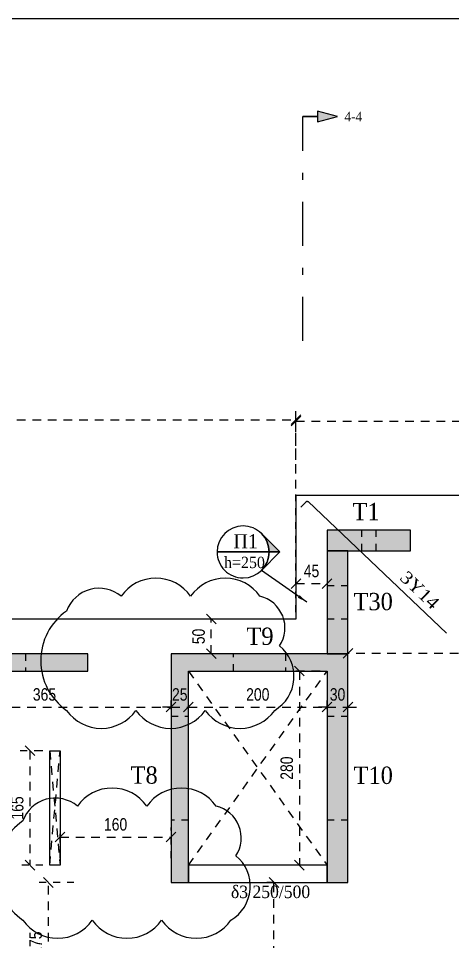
# Model space of a CAD drawing. Header units: millimetres. Extents: x -2171 to 1563, y -1758 to -1505.
# Drawn here: x -207.28 to -201.02, y -1603.57 to -1590.25 of the extents above; entities that cross this region are included whole.
import ezdxf
from ezdxf.enums import TextEntityAlignment as Align

# ---------------------------------------------------------------- set-up
doc = ezdxf.new("R2010")
doc.units = ezdxf.units.MM
doc.header["$PDMODE"] = 32
for name, pattern in [('DASHDOT', [25.399999999999995, 12.7, -6.349999999999999, 0, -6.349999999999999]), ('DASHED2', [0.375, 0.25, -0.125]), ('DOT', [0.025, 0, -0.025]), ('HIDDEN', [0.375, 0.25, -0.125]), ('HIDDEN2', [0.1875, 0.125, -0.0625])]:
    doc.linetypes.add(name, pattern=pattern)
doc.layers.get('Defpoints').update_dxf_attribs({"color": 6})
for name, color, linetype in [('-S_TEXT', 3, 'Continuous'), ('athinas comments', 10, 'Continuous'), ('DIASTASEIS', 7, 'Continuous'), ('Fill_Col', 7, 'Continuous'), ('Geo_Beam', 7, 'Continuous'), ('Geo_Col', 7, 'Continuous'), ('Geo_Lines', 7, 'Continuous'), ('Rods_Slab_0', 7, 'Continuous'), ('Sect_Line_Symbol', 7, 'Continuous'), ('Text_Beam', 7, 'Continuous'), ('Text_Col_-1', 7, 'Continuous'), ('Text_Reinf_Slab_0', 7, 'Continuous'), ('Text_Slab', 7, 'Continuous')]:
    doc.layers.add(name, color=color, linetype=linetype)
doc.layers.add('A-ANNO-DIMS', color=1, linetype='Continuous', lineweight=9)
doc.styles.add('1-100', font='arial.ttf', dxfattribs={"width": 0.8})
doc.styles.add('S1TmsNwRmn1088_b_934_161', font='times.ttf', dxfattribs={"width": 0.93362935265248, "height": 0.10875})
doc.styles.add('S1TmsNwRmn11_b_1089_161', font='times.ttf', dxfattribs={"width": 1.089234207662129, "height": 0.0010875})
doc.styles.add('S1TmsNwRmn11_b_934_161', font='times.ttf', dxfattribs={"width": 0.93362935265248, "height": 0.0010875})
doc.styles.add('S1TmsNwRmn1359_b_934_161', font='times.ttf', dxfattribs={"width": 0.93362935265248, "height": 0.1359375})
doc.dimstyles.new('Copy of 1-100', dxfattribs={"dimtxt": 0.18, "dimasz": 0.14, "dimexe": 0.14, "dimexo": 0.1, "dimgap": 0.09, "dimtad": 1, "dimdec": 0, "dimlfac": 100, "dimrnd": 5, "dimzin": 5, "dimdsep": 46, "dimtxsty": '1-100', "dimblk": 'OBLIQUE', "dimcen": 0.09, "dimclrd": 1, "dimclre": 1, "dimclrt": 2, "dimadec": 0, "dimazin": 0, "dimtfac": 1, "dimtdec": 0, "dimtix": 1, "dimtmove": 2, "dimatfit": 3, "dimfxl": 5, "dimfxlon": 1, "dimtolj": 1, "dimtzin": 5, "dimarcsym": 0})

# ---------------------------------------------------------------- blocks, each defined once
blk = doc.blocks.new('Label_Όροφος 3-RC_XSN2633_2020')
at = {"layer": 'Text_Slab'}
blk.add_hatch(color=174, dxfattribs=at).paths.add_polyline_path([(0.1767766952966159, 0.1767766952966579, -0.198912367379658), (0.25, 2.98e-14), (0.3535533905932738, 4.21e-14)])
at = {"layer": 'Text_Slab', "color": 174}
for points in [[(-0.25, -2.98e-14, 0.4142135623730951), (2.98e-14, -0.25, 0.4142135623730951), (0.25, 2.98e-14, 0.4142135623730951), (-2.98e-14, 0.25, 0.4142135623730951)], [(0.1767766952966159, 0.1767766952966579, -0.198912367379658), (0.25, 2.98e-14), (0.3535533905932738, 4.21e-14)], [(0.25, 2.98e-14, -0.198912367379658), (0.176776695296658, -0.1767766952966159), (0.3535533905932738, 4.21e-14)]]:
    blk.add_lwpolyline(points, format="xyb", close=True, dxfattribs=at)
blk.add_lwpolyline([(0.25, 2.98e-14), (-0.25, -2.98e-14)], close=True, dxfattribs=at)
blk = doc.blocks.new('_Oblique')
at = {"color": 0, "linetype": 'ByBlock', "lineweight": -2}
blk.add_line((-0.5, -0.5), (0.5, 0.5), dxfattribs=at)
blk = doc.blocks.new('*D256')
at = {"layer": 'A-ANNO-DIMS', "color": 1, "linetype": 'HIDDEN', "lineweight": -2, "ltscale": 0.5, "transparency": 16777216}
blk.add_line((-202.9275057927725, -1599.665244683211), (-203.3669430856174, -1599.665244683211), dxfattribs=at)
at = {"layer": 'A-ANNO-DIMS', "color": 1, "linetype": 'DASHED2', "lineweight": -2, "ltscale": 0.5, "transparency": 16777216}
blk.add_line((-203.2269430856174, -1599.665244683211), (-203.2269430856174, -1602.465244683211), dxfattribs=at)
at = {"layer": 'A-ANNO-DIMS', "color": 1, "linetype": 'HIDDEN2', "lineweight": -2, "ltscale": 0.5, "transparency": 16777216}
blk.add_line((-202.927716852057, -1602.465244683211), (-203.3669430856174, -1602.465244683211), dxfattribs=at)
at = {"layer": 'Defpoints', "color": 0, "ltscale": 0.5, "transparency": 16777216}
for p in [(-202.8275057927725, -1599.665244683211), (-203.2269430856174, -1602.465244683211), (-202.827716852057, -1602.465244683211)]:
    blk.add_point(p, dxfattribs=at)
at = {"layer": 'A-ANNO-DIMS', "color": 1, "lineweight": -2, "ltscale": 0.5, "transparency": 16777216, "xscale": 0.14, "yscale": 0.14, "zscale": 0.14}
for p, rotation in [((-203.2269430856174, -1599.665244683211), 90), ((-203.2269430856174, -1602.465244683211), 270)]:
    blk.add_blockref('_Oblique', p, dxfattribs=dict(at, rotation=rotation))
at = {"layer": 'A-ANNO-DIMS', "color": 2, "ltscale": 0.5, "transparency": 16777216, "insert": (-203.4088462234077, -1601.06524468321), "char_height": 0.18, "attachment_point": 5, "rotation": 90, "style": '1-100'}
blk.add_mtext('\\A1;280', dxfattribs=at)
blk = doc.blocks.new('*D258')
at = {"layer": 'A-ANNO-DIMS', "color": 1, "linetype": 'HIDDEN2', "lineweight": -2, "ltscale": 0.5, "transparency": 16777216}
blk.add_line((-205.0775057871906, -1600.21524468321), (-205.0775057871906, -1600.045374785371), dxfattribs=at)
at = {"layer": 'A-ANNO-DIMS', "color": 1, "linetype": 'HIDDEN', "lineweight": -2, "ltscale": 0.5, "transparency": 16777216}
blk.add_line((-208.7274199932178, -1600.15574321515), (-208.7274199932178, -1600.325374785371), dxfattribs=at)
at = {"layer": 'A-ANNO-DIMS', "color": 1, "linetype": 'DASHED2', "lineweight": -2, "ltscale": 0.5, "transparency": 16777216}
blk.add_line((-208.7274199932178, -1600.185374785371), (-205.0775057871906, -1600.185374785371), dxfattribs=at)
at = {"layer": 'Defpoints', "color": 0, "ltscale": 0.5, "transparency": 16777216}
for p in [(-208.7274199932178, -1600.05574321515), (-205.0775057871906, -1600.185374785371), (-205.0775057871906, -1600.31524468321)]:
    blk.add_point(p, dxfattribs=at)
at = {"layer": 'A-ANNO-DIMS', "color": 1, "lineweight": -2, "ltscale": 0.5, "transparency": 16777216, "xscale": 0.14, "yscale": 0.14, "zscale": 0.14, "rotation": 180}
blk.add_blockref('_Oblique', (-208.7274199932178, -1600.185374785371), dxfattribs=at)
at = {"layer": 'A-ANNO-DIMS', "color": 1, "lineweight": -2, "ltscale": 0.5, "transparency": 16777216, "xscale": 0.14, "yscale": 0.14, "zscale": 0.14}
blk.add_blockref('_Oblique', (-205.0775057871906, -1600.185374785371), dxfattribs=at)
at = {"layer": 'A-ANNO-DIMS', "color": 2, "ltscale": 0.5, "transparency": 16777216, "insert": (-206.9024628902042, -1600.003410256039), "char_height": 0.18, "attachment_point": 5, "style": '1-100'}
blk.add_mtext('\\A1;365', dxfattribs=at)
blk = doc.blocks.new('*D259')
at = {"layer": 'A-ANNO-DIMS', "color": 1, "linetype": 'HIDDEN', "lineweight": -2, "ltscale": 0.5, "transparency": 16777216}
blk.add_line((-205.0775057871906, -1600.21524468321), (-205.0775057871906, -1600.045374785371), dxfattribs=at)
at = {"layer": 'A-ANNO-DIMS', "color": 1, "linetype": 'HIDDEN2', "lineweight": -2, "ltscale": 0.5, "transparency": 16777216}
blk.add_line((-204.8275057871904, -1600.215244683221), (-204.8275057871904, -1600.045374785371), dxfattribs=at)
at = {"layer": 'A-ANNO-DIMS', "color": 1, "linetype": 'DASHED2', "lineweight": -2, "ltscale": 0.5, "transparency": 16777216}
for p, q in [((-205.0775057871906, -1600.185374785371), (-205.2175057871906, -1600.185374785371)), ((-205.0775057871906, -1600.185374785371), (-204.8275057871904, -1600.185374785371)), ((-204.8275057871904, -1600.185374785371), (-204.6875057871904, -1600.185374785371))]:
    blk.add_line(p, q, dxfattribs=at)
at = {"layer": 'Defpoints', "color": 0, "ltscale": 0.5, "transparency": 16777216}
for p in [(-204.8275057871904, -1600.185374785371), (-205.0775057871906, -1600.31524468321), (-204.8275057871904, -1600.31524468322)]:
    blk.add_point(p, dxfattribs=at)
at = {"layer": 'A-ANNO-DIMS', "color": 1, "lineweight": -2, "ltscale": 0.5, "transparency": 16777216, "xscale": 0.14, "yscale": 0.14, "zscale": 0.14}
blk.add_blockref('_Oblique', (-205.0775057871906, -1600.185374785371), dxfattribs=at)
at = {"layer": 'A-ANNO-DIMS', "color": 1, "lineweight": -2, "ltscale": 0.5, "transparency": 16777216, "xscale": 0.14, "yscale": 0.14, "zscale": 0.14, "rotation": 180}
blk.add_blockref('_Oblique', (-204.8275057871904, -1600.185374785371), dxfattribs=at)
at = {"layer": 'A-ANNO-DIMS', "color": 2, "ltscale": 0.5, "transparency": 16777216, "insert": (-204.9525057871905, -1600.003471647581), "char_height": 0.18, "attachment_point": 5, "style": '1-100'}
blk.add_mtext('\\A1;25', dxfattribs=at)
blk = doc.blocks.new('*D260')
at = {"layer": 'A-ANNO-DIMS', "color": 1, "linetype": 'HIDDEN', "lineweight": -2, "ltscale": 0.5, "transparency": 16777216}
blk.add_line((-204.8275057871906, -1600.21524468321), (-204.8275057871906, -1600.04537478536), dxfattribs=at)
at = {"layer": 'A-ANNO-DIMS', "color": 1, "linetype": 'HIDDEN2', "lineweight": -2, "ltscale": 0.5, "transparency": 16777216}
blk.add_line((-202.8275057871908, -1600.215244683199), (-202.8275057871908, -1600.04537478536), dxfattribs=at)
at = {"layer": 'A-ANNO-DIMS', "color": 1, "linetype": 'DASHED2', "lineweight": -2, "ltscale": 0.5, "transparency": 16777216}
blk.add_line((-204.8275057871906, -1600.18537478536), (-202.8275057871908, -1600.18537478536), dxfattribs=at)
at = {"layer": 'Defpoints', "color": 0, "ltscale": 0.5, "transparency": 16777216}
for p in [(-202.8275057871908, -1600.18537478536), (-204.8275057871906, -1600.31524468321), (-202.8275057871908, -1600.315244683199)]:
    blk.add_point(p, dxfattribs=at)
at = {"layer": 'A-ANNO-DIMS', "color": 1, "lineweight": -2, "ltscale": 0.5, "transparency": 16777216, "xscale": 0.14, "yscale": 0.14, "zscale": 0.14, "rotation": 180}
blk.add_blockref('_Oblique', (-204.8275057871906, -1600.18537478536), dxfattribs=at)
at = {"layer": 'A-ANNO-DIMS', "color": 1, "lineweight": -2, "ltscale": 0.5, "transparency": 16777216, "xscale": 0.14, "yscale": 0.14, "zscale": 0.14}
blk.add_blockref('_Oblique', (-202.8275057871908, -1600.18537478536), dxfattribs=at)
at = {"layer": 'A-ANNO-DIMS', "color": 2, "ltscale": 0.5, "transparency": 16777216, "insert": (-203.8275057871907, -1600.00347164757), "char_height": 0.18, "attachment_point": 5, "style": '1-100'}
blk.add_mtext('\\A1;200', dxfattribs=at)
blk = doc.blocks.new('*D261')
at = {"layer": 'A-ANNO-DIMS', "color": 1, "linetype": 'HIDDEN', "lineweight": -2, "ltscale": 0.5, "transparency": 16777216}
blk.add_line((-202.8275057871906, -1600.21524468321), (-202.8275057871906, -1600.045374785371), dxfattribs=at)
at = {"layer": 'A-ANNO-DIMS', "color": 1, "linetype": 'HIDDEN2', "lineweight": -2, "ltscale": 0.5, "transparency": 16777216}
blk.add_line((-202.5275057871906, -1600.21524468321), (-202.5275057871906, -1600.045374785371), dxfattribs=at)
at = {"layer": 'A-ANNO-DIMS', "color": 1, "linetype": 'DASHED2', "lineweight": -2, "ltscale": 0.5, "transparency": 16777216}
for p, q in [((-202.8275057871906, -1600.185374785371), (-202.9675057871906, -1600.185374785371)), ((-202.8275057871906, -1600.185374785371), (-202.5275057871906, -1600.185374785371)), ((-202.5275057871906, -1600.185374785371), (-202.3875057871907, -1600.185374785371))]:
    blk.add_line(p, q, dxfattribs=at)
at = {"layer": 'Defpoints', "color": 0, "ltscale": 0.5, "transparency": 16777216}
for p in [(-202.5275057871906, -1600.185374785371), (-202.8275057871906, -1600.31524468321), (-202.5275057871906, -1600.31524468321)]:
    blk.add_point(p, dxfattribs=at)
at = {"layer": 'A-ANNO-DIMS', "color": 1, "lineweight": -2, "ltscale": 0.5, "transparency": 16777216, "xscale": 0.14, "yscale": 0.14, "zscale": 0.14}
blk.add_blockref('_Oblique', (-202.8275057871906, -1600.185374785371), dxfattribs=at)
at = {"layer": 'A-ANNO-DIMS', "color": 1, "lineweight": -2, "ltscale": 0.5, "transparency": 16777216, "xscale": 0.14, "yscale": 0.14, "zscale": 0.14, "rotation": 180}
blk.add_blockref('_Oblique', (-202.5275057871906, -1600.185374785371), dxfattribs=at)
at = {"layer": 'A-ANNO-DIMS', "color": 2, "ltscale": 0.5, "transparency": 16777216, "insert": (-202.6775057871906, -1600.003410256039), "char_height": 0.18, "attachment_point": 5, "style": '1-100'}
blk.add_mtext('\\A1;30', dxfattribs=at)
blk = doc.blocks.new('*D263')
at = {"layer": 'A-ANNO-DIMS', "color": 1, "linetype": 'HIDDEN2', "lineweight": -2, "ltscale": 0.5, "transparency": 16777216}
blk.add_line((-206.4774177057234, -1602.715244683211), (-206.9867335393368, -1602.715244683211), dxfattribs=at)
at = {"layer": 'A-ANNO-DIMS', "color": 1, "linetype": 'DASHED2', "lineweight": -2, "ltscale": 0.5, "transparency": 16777216}
blk.add_line((-206.8467335393367, -1604.465245775361), (-206.8467335393367, -1602.715244683211), dxfattribs=at)
at = {"layer": 'A-ANNO-DIMS', "color": 1, "linetype": 'HIDDEN', "lineweight": -2, "ltscale": 0.5, "transparency": 16777216}
blk.add_line((-206.4774177057234, -1604.465245775361), (-206.9867335393368, -1604.465245775361), dxfattribs=at)
at = {"layer": 'Defpoints', "color": 0, "ltscale": 0.5, "transparency": 16777216}
for p in [(-206.8467335393367, -1602.715244683211), (-206.3774177057234, -1602.715244683211), (-206.3774177057234, -1604.465245775361)]:
    blk.add_point(p, dxfattribs=at)
at = {"layer": 'A-ANNO-DIMS', "color": 1, "lineweight": -2, "ltscale": 0.5, "transparency": 16777216, "xscale": 0.14, "yscale": 0.14, "zscale": 0.14}
for p, rotation in [((-206.8467335393367, -1602.715244683211), 90), ((-206.8467335393367, -1604.465245775361), 270)]:
    blk.add_blockref('_Oblique', p, dxfattribs=dict(at, rotation=rotation))
at = {"layer": 'A-ANNO-DIMS', "color": 2, "ltscale": 0.5, "transparency": 16777216, "insert": (-207.028636677127, -1603.590245229285), "char_height": 0.18, "attachment_point": 5, "rotation": 90, "style": '1-100'}
blk.add_mtext('\\A1;175', dxfattribs=at)
blk = doc.blocks.new('*D276')
at = {"layer": 'A-ANNO-DIMS', "color": 1, "linetype": 'HIDDEN', "lineweight": -2, "ltscale": 0.5, "transparency": 16777216}
blk.add_line((-206.6774747433428, -1602.36524292772), (-206.6774747433428, -1601.919927262347), dxfattribs=at)
at = {"layer": 'A-ANNO-DIMS', "color": 1, "linetype": 'HIDDEN2', "lineweight": -2, "ltscale": 0.5, "transparency": 16777216}
blk.add_line((-205.0775057871906, -1602.36524292772), (-205.0775057871906, -1601.919927262347), dxfattribs=at)
at = {"layer": 'A-ANNO-DIMS', "color": 1, "linetype": 'DASHED2', "lineweight": -2, "ltscale": 0.5, "transparency": 16777216}
blk.add_line((-206.6774747433428, -1602.059927262347), (-205.0775057871906, -1602.059927262347), dxfattribs=at)
at = {"layer": 'Defpoints', "color": 0, "ltscale": 0.5, "transparency": 16777216}
for p in [(-205.0775057871906, -1602.059927262347), (-206.6774747433428, -1602.46524292772), (-205.0775057871906, -1602.46524292772)]:
    blk.add_point(p, dxfattribs=at)
at = {"layer": 'A-ANNO-DIMS', "color": 1, "lineweight": -2, "ltscale": 0.5, "transparency": 16777216, "xscale": 0.14, "yscale": 0.14, "zscale": 0.14, "rotation": 180}
blk.add_blockref('_Oblique', (-206.6774747433428, -1602.059927262347), dxfattribs=at)
at = {"layer": 'A-ANNO-DIMS', "color": 1, "lineweight": -2, "ltscale": 0.5, "transparency": 16777216, "xscale": 0.14, "yscale": 0.14, "zscale": 0.14}
blk.add_blockref('_Oblique', (-205.0775057871906, -1602.059927262347), dxfattribs=at)
at = {"layer": 'A-ANNO-DIMS', "color": 2, "ltscale": 0.5, "transparency": 16777216, "insert": (-205.8774902652667, -1601.878024124557), "char_height": 0.18, "attachment_point": 5, "style": '1-100'}
blk.add_mtext('\\A1;160', dxfattribs=at)
blk = doc.blocks.new('*D277')
at = {"layer": 'A-ANNO-DIMS', "color": 1, "linetype": 'HIDDEN', "lineweight": -2, "ltscale": 0.5, "transparency": 16777216}
blk.add_line((-206.9274416877331, -1600.815243041086), (-207.2529018758067, -1600.815243041086), dxfattribs=at)
at = {"layer": 'A-ANNO-DIMS', "color": 1, "linetype": 'DASHED2', "lineweight": -2, "ltscale": 0.5, "transparency": 16777216}
blk.add_line((-207.1129018758067, -1600.815243041086), (-207.1129018758067, -1602.465242927721), dxfattribs=at)
at = {"layer": 'A-ANNO-DIMS', "color": 1, "linetype": 'HIDDEN2', "lineweight": -2, "ltscale": 0.5, "transparency": 16777216}
blk.add_line((-206.9274416877331, -1602.465242927721), (-207.2529018758067, -1602.465242927721), dxfattribs=at)
at = {"layer": 'Defpoints', "color": 0, "ltscale": 0.5, "transparency": 16777216}
for p in [(-206.8274416877331, -1600.815243041086), (-207.1129018758067, -1602.465242927721), (-206.8274416877331, -1602.465242927721)]:
    blk.add_point(p, dxfattribs=at)
at = {"layer": 'A-ANNO-DIMS', "color": 1, "lineweight": -2, "ltscale": 0.5, "transparency": 16777216, "xscale": 0.14, "yscale": 0.14, "zscale": 0.14}
for p, rotation in [((-207.1129018758067, -1600.815243041086), 90), ((-207.1129018758067, -1602.465242927721), 270)]:
    blk.add_blockref('_Oblique', p, dxfattribs=dict(at, rotation=rotation))
at = {"layer": 'A-ANNO-DIMS', "color": 2, "ltscale": 0.5, "transparency": 16777216, "insert": (-207.294805013597, -1601.640242984403), "char_height": 0.18, "attachment_point": 5, "rotation": 90, "style": '1-100'}
blk.add_mtext('\\A1;165', dxfattribs=at)
blk = doc.blocks.new('*D627')
at = {"layer": 'Defpoints', "color": 0, "ltscale": 0.5, "transparency": 16777216}
for p in [(-202.5275057871906, -1599.40934638551), (-202.5275057871906, -1599.96433862654), (-191.2600210100519, -1599.96433862654)]:
    blk.add_point(p, dxfattribs=at)
at = {"layer": 'DIASTASEIS', "color": 1, "linetype": 'HIDDEN2', "lineweight": -2, "ltscale": 0.5, "transparency": 16777216}
blk.add_line((-202.5275057871906, -1599.86433862654), (-202.5275057871906, -1599.269346385509), dxfattribs=at)
at = {"layer": 'DIASTASEIS', "color": 1, "linetype": 'HIDDEN', "lineweight": -2, "ltscale": 0.5, "transparency": 16777216}
blk.add_line((-191.2600210100519, -1599.86433862654), (-191.2600210100519, -1599.269346385509), dxfattribs=at)
at = {"layer": 'DIASTASEIS', "color": 1, "linetype": 'DASHED2', "lineweight": -2, "ltscale": 0.5, "transparency": 16777216}
blk.add_line((-191.2600210100519, -1599.40934638551), (-202.5275057871906, -1599.40934638551), dxfattribs=at)
at = {"layer": 'DIASTASEIS', "color": 1, "lineweight": -2, "ltscale": 0.5, "transparency": 16777216, "xscale": 0.14, "yscale": 0.14, "zscale": 0.14, "rotation": 180}
blk.add_blockref('_Oblique', (-202.5275057871906, -1599.40934638551), dxfattribs=at)
at = {"layer": 'DIASTASEIS', "color": 1, "lineweight": -2, "ltscale": 0.5, "transparency": 16777216, "xscale": 0.14, "yscale": 0.14, "zscale": 0.14}
blk.add_blockref('_Oblique', (-191.2600210100519, -1599.40934638551), dxfattribs=at)
at = {"layer": 'DIASTASEIS', "color": 2, "ltscale": 0.5, "transparency": 16777216, "insert": (-196.8937633986213, -1599.22744324772), "char_height": 0.18, "attachment_point": 5, "style": '1-100'}
blk.add_mtext('\\A1;1125', dxfattribs=at)
blk = doc.blocks.new('*D634')
at = {"layer": 'Defpoints', "color": 0, "ltscale": 0.5, "transparency": 16777216}
for p in [(-203.2774610209215, -1596.03834618206), (-220.127425349968, -1598.91524468321), (-203.2774610209215, -1598.91524468321)]:
    blk.add_point(p, dxfattribs=at)
at = {"layer": 'DIASTASEIS', "color": 1, "linetype": 'HIDDEN', "lineweight": -2, "ltscale": 0.5, "transparency": 16777216}
blk.add_line((-220.127425349968, -1598.81524468321), (-220.127425349968, -1595.89834618206), dxfattribs=at)
at = {"layer": 'DIASTASEIS', "color": 1, "linetype": 'HIDDEN2', "lineweight": -2, "ltscale": 0.5, "transparency": 16777216}
blk.add_line((-203.2774610209215, -1598.81524468321), (-203.2774610209215, -1595.89834618206), dxfattribs=at)
at = {"layer": 'DIASTASEIS', "color": 1, "linetype": 'DASHED2', "lineweight": -2, "ltscale": 0.5, "transparency": 16777216}
blk.add_line((-220.127425349968, -1596.03834618206), (-203.2774610209215, -1596.03834618206), dxfattribs=at)
at = {"layer": 'DIASTASEIS', "color": 1, "lineweight": -2, "ltscale": 0.5, "transparency": 16777216, "xscale": 0.14, "yscale": 0.14, "zscale": 0.14, "rotation": 180}
blk.add_blockref('_Oblique', (-220.127425349968, -1596.03834618206), dxfattribs=at)
at = {"layer": 'DIASTASEIS', "color": 1, "lineweight": -2, "ltscale": 0.5, "transparency": 16777216, "xscale": 0.14, "yscale": 0.14, "zscale": 0.14}
blk.add_blockref('_Oblique', (-203.2774610209215, -1596.03834618206), dxfattribs=at)
at = {"layer": 'DIASTASEIS', "color": 2, "ltscale": 0.5, "transparency": 16777216, "insert": (-211.7024431854447, -1595.85644304427), "char_height": 0.18, "attachment_point": 5, "style": '1-100'}
blk.add_mtext('\\A1;1685', dxfattribs=at)
blk = doc.blocks.new('*D635')
at = {"layer": 'Defpoints', "color": 0, "ltscale": 0.5, "transparency": 16777216}
for p in [(-203.2774610209215, -1598.297015925811), (-202.827505801346, -1598.297015925811), (-202.827505801346, -1598.403453585255)]:
    blk.add_point(p, dxfattribs=at)
at = {"layer": 'DIASTASEIS', "color": 1, "linetype": 'HIDDEN', "lineweight": -2, "ltscale": 0.5, "transparency": 16777216}
blk.add_line((-203.2774610209215, -1598.397015925811), (-203.2774610209215, -1598.543453585255), dxfattribs=at)
at = {"layer": 'DIASTASEIS', "color": 1, "linetype": 'DASHED2', "lineweight": -2, "ltscale": 0.5, "transparency": 16777216}
blk.add_line((-203.2774610209215, -1598.403453585255), (-202.827505801346, -1598.403453585255), dxfattribs=at)
at = {"layer": 'DIASTASEIS', "color": 1, "linetype": 'HIDDEN2', "lineweight": -2, "ltscale": 0.5, "transparency": 16777216}
blk.add_line((-202.827505801346, -1598.397015925811), (-202.827505801346, -1598.543453585255), dxfattribs=at)
at = {"layer": 'DIASTASEIS', "color": 1, "lineweight": -2, "ltscale": 0.5, "transparency": 16777216, "xscale": 0.14, "yscale": 0.14, "zscale": 0.14, "rotation": 180}
blk.add_blockref('_Oblique', (-203.2774610209215, -1598.403453585255), dxfattribs=at)
at = {"layer": 'DIASTASEIS', "color": 1, "lineweight": -2, "ltscale": 0.5, "transparency": 16777216, "xscale": 0.14, "yscale": 0.14, "zscale": 0.14}
blk.add_blockref('_Oblique', (-202.827505801346, -1598.403453585255), dxfattribs=at)
at = {"layer": 'DIASTASEIS', "color": 2, "ltscale": 0.5, "transparency": 16777216, "insert": (-203.0524834111337, -1598.221918796715), "char_height": 0.18, "attachment_point": 5, "style": '1-100'}
blk.add_mtext('\\A1;45', dxfattribs=at)
blk = doc.blocks.new('*D636')
at = {"layer": 'Defpoints', "color": 0, "ltscale": 0.5, "transparency": 16777216}
for p in [(-191.2687064853335, -1596.057840780122), (-203.2774610209215, -1597.129845778223), (-191.2687064853335, -1597.129845778223)]:
    blk.add_point(p, dxfattribs=at)
at = {"layer": 'DIASTASEIS', "color": 1, "linetype": 'HIDDEN', "lineweight": -2, "ltscale": 0.5, "transparency": 16777216}
blk.add_line((-203.2774610209215, -1597.029845778223), (-203.2774610209215, -1595.917840780122), dxfattribs=at)
at = {"layer": 'DIASTASEIS', "color": 1, "linetype": 'HIDDEN2', "lineweight": -2, "ltscale": 0.5, "transparency": 16777216}
blk.add_line((-191.2687064853335, -1597.029845778223), (-191.2687064853335, -1595.917840780122), dxfattribs=at)
at = {"layer": 'DIASTASEIS', "color": 1, "linetype": 'DASHED2', "lineweight": -2, "ltscale": 0.5, "transparency": 16777216}
blk.add_line((-203.2774610209215, -1596.057840780122), (-191.2687064853335, -1596.057840780122), dxfattribs=at)
at = {"layer": 'DIASTASEIS', "color": 1, "lineweight": -2, "ltscale": 0.5, "transparency": 16777216, "xscale": 0.14, "yscale": 0.14, "zscale": 0.14, "rotation": 180}
blk.add_blockref('_Oblique', (-203.2774610209215, -1596.057840780122), dxfattribs=at)
at = {"layer": 'DIASTASEIS', "color": 1, "lineweight": -2, "ltscale": 0.5, "transparency": 16777216, "xscale": 0.14, "yscale": 0.14, "zscale": 0.14}
blk.add_blockref('_Oblique', (-191.2687064853335, -1596.057840780122), dxfattribs=at)
at = {"layer": 'DIASTASEIS', "color": 2, "ltscale": 0.5, "transparency": 16777216, "insert": (-197.2730837531275, -1595.875937642332), "char_height": 0.18, "attachment_point": 5, "style": '1-100'}
blk.add_mtext('\\A1;1200', dxfattribs=at)
blk = doc.blocks.new('*D643')
at = {"layer": 'Defpoints', "color": 0, "ltscale": 0.5, "transparency": 16777216}
for p in [(-204.498475333967, -1598.915244683211), (-204.4243755632197, -1598.915244683211), (-204.4243755632197, -1599.415244683211)]:
    blk.add_point(p, dxfattribs=at)
at = {"layer": 'DIASTASEIS', "color": 1, "linetype": 'HIDDEN2', "lineweight": -2, "ltscale": 0.5, "transparency": 16777216}
blk.add_line((-204.498475333967, -1598.915244683211), (-204.638475333967, -1598.915244683211), dxfattribs=at)
at = {"layer": 'DIASTASEIS', "color": 1, "linetype": 'DASHED2', "lineweight": -2, "ltscale": 0.5, "transparency": 16777216}
blk.add_line((-204.498475333967, -1599.415244683211), (-204.498475333967, -1598.915244683211), dxfattribs=at)
at = {"layer": 'DIASTASEIS', "color": 1, "linetype": 'HIDDEN', "lineweight": -2, "ltscale": 0.5, "transparency": 16777216}
blk.add_line((-204.498475333967, -1599.415244683211), (-204.638475333967, -1599.415244683211), dxfattribs=at)
at = {"layer": 'DIASTASEIS', "color": 1, "lineweight": -2, "ltscale": 0.5, "transparency": 16777216, "xscale": 0.14, "yscale": 0.14, "zscale": 0.14}
for p, rotation in [((-204.498475333967, -1598.915244683211), 90), ((-204.498475333967, -1599.415244683211), 270)]:
    blk.add_blockref('_Oblique', p, dxfattribs=dict(at, rotation=rotation))
at = {"layer": 'DIASTASEIS', "color": 2, "ltscale": 0.5, "transparency": 16777216, "insert": (-204.6803784717573, -1599.16524468321), "char_height": 0.18, "attachment_point": 5, "rotation": 90, "style": '1-100'}
blk.add_mtext('\\A1;50', dxfattribs=at)
blk = doc.blocks.new('*D724')
at = {"layer": 'Defpoints', "color": 0, "ltscale": 0.5, "transparency": 16777216}
for p in [(-203.5946088080609, -1602.715244683211), (-203.5946088080675, -1602.715244683211), (-203.5946088080609, -1606.906668004089)]:
    blk.add_point(p, dxfattribs=at)
at = {"layer": 'DIASTASEIS', "color": 1, "linetype": 'HIDDEN2', "lineweight": -2, "ltscale": 0.5, "transparency": 16777216}
blk.add_line((-203.5946088080675, -1602.715244683211), (-203.7346088080675, -1602.715244683211), dxfattribs=at)
at = {"layer": 'DIASTASEIS', "color": 1, "linetype": 'DASHED2', "lineweight": -2, "ltscale": 0.5, "transparency": 16777216}
blk.add_line((-203.5946088080675, -1606.906668004089), (-203.5946088080675, -1602.715244683211), dxfattribs=at)
at = {"layer": 'DIASTASEIS', "color": 1, "linetype": 'HIDDEN', "lineweight": -2, "ltscale": 0.5, "transparency": 16777216}
blk.add_line((-203.5946088080675, -1606.906668004089), (-203.7346088080675, -1606.906668004089), dxfattribs=at)
at = {"layer": 'DIASTASEIS', "color": 1, "lineweight": -2, "ltscale": 0.5, "transparency": 16777216, "xscale": 0.14, "yscale": 0.14, "zscale": 0.14}
for p, rotation in [((-203.5946088080675, -1602.715244683211), 90), ((-203.5946088080675, -1606.906668004089), 270)]:
    blk.add_blockref('_Oblique', p, dxfattribs=dict(at, rotation=rotation))
at = {"layer": 'DIASTASEIS', "color": 2, "ltscale": 0.5, "transparency": 16777216, "insert": (-203.7765119458578, -1604.81095634365), "char_height": 0.18, "attachment_point": 5, "rotation": 90, "style": '1-100'}
blk.add_mtext('\\A1;420', dxfattribs=at)

msp = doc.modelspace()

# ---------------------------------------------------------------- hatches: boundary and pattern name
at = {"layer": 'Fill_Col'}
for points in [[(-202.8275057729836, -1597.929864116652), (-201.6275057729836, -1597.929864116652), (-201.6275057729836, -1597.629864116652), (-202.8275057729836, -1597.629864116652)], [(-202.527505801346, -1599.415244669054), (-202.527505801346, -1597.929864116652), (-202.827505801346, -1597.929864116652), (-202.827505801346, -1599.415244669054)], [(-211.4775058256898, -1599.665244709369), (-206.2771985312845, -1599.665244709369), (-206.2771985312845, -1599.415244709368), (-211.4775058256898, -1599.415244709368)], [(-204.8275057871906, -1602.71524468321), (-204.8275057871906, -1599.66524468321), (-204.9525057871906, -1599.54024468321), (-205.0775057871906, -1599.41524468321), (-205.0775057871906, -1602.71524468321)], [(-204.8275057871906, -1599.66524468321), (-202.8275057871906, -1599.66524468321), (-202.6775057871905, -1599.54024468321), (-202.5275057871906, -1599.41524468321), (-205.0775057871906, -1599.41524468321), (-204.9525057871906, -1599.54024468321)], [(-202.5275057871906, -1602.71524468321), (-202.5275057871906, -1599.41524468321), (-202.6775057871905, -1599.54024468321), (-202.8275057871906, -1599.66524468321), (-202.8275057871906, -1602.71524468321)]]:
    msp.add_hatch(color=252, dxfattribs=at).paths.add_polyline_path(points)
at = {"layer": 'Sect_Line_Symbol'}
msp.add_hatch(color=2, dxfattribs=at).paths.add_polyline_path([(-203.1775058013461, -1591.665244669054), (-202.9672835492329, -1591.665244669054), (-202.9672835492329, -1591.742890382585), (-202.6775058013461, -1591.665244669054), (-202.9672835492329, -1591.587598955523), (-202.9672835492329, -1591.665244669054)])

# ---------------------------------------------------------------- linework, layer by layer
at = {"layer": '-S_TEXT', "ltscale": 5}
msp.add_lwpolyline([(-232.681700438394, -1590.24971776917), (-174.5342080102252, -1590.24971776917), (-174.5342080102252, -1630.294414193922), (-232.681700438394, -1630.294414193922)], close=True, dxfattribs=at)
at = {"color": 2, "linetype": 'HIDDEN', "ltscale": 0.5}
for p, q in [((-204.8275057871906, -1599.66524468321), (-202.8275057927703, -1602.465540197397)), ((-204.8275057871906, -1602.465540197391), (-202.8275057927703, -1599.665244683198)), ((-206.827441687733, -1600.815243041085), (-206.6774747433428, -1602.46524292772)), ((-206.827441687733, -1602.46524292772), (-206.6774747433428, -1600.815243041085))]:
    msp.add_line(p, q, dxfattribs=at)
at = {"layer": 'athinas comments'}
for points in [[(-206.5837405352795, -1600.231638605648, 0.52056705), (-205.5837405352795, -1600.231638605648, 0.52056705), (-204.5837405352795, -1600.231638605648, 0.52056705), (-203.5837405352795, -1600.231638605648, 0.52056705), (-203.5132353909139, -1599.302143750014, 0.52056705), (-203.7967988688324, -1598.585707227932, 0.52056705), (-204.7967988688324, -1598.585707227932, 0.52056705), (-205.7967988688324, -1598.585707227932, 0.52056705), (-206.5837405352795, -1598.798765561485, 0.52056705)], [(-207.2141068466153, -1603.25934499703, 0.52056705), (-206.2141068466153, -1603.25934499703, 0.52056705), (-205.2141068466153, -1603.25934499703, 0.52056705), (-204.2141068466153, -1603.25934499703, 0.52056705), (-204.1436017022497, -1602.329850141395, 0.52056705), (-204.4271651801682, -1601.613413619314, 0.52056705), (-205.4271651801682, -1601.613413619314, 0.52056705), (-206.4271651801682, -1601.613413619314, 0.52056705), (-207.2141068466153, -1601.826471952867, 0.52056705)]]:
    msp.add_lwpolyline(points, format="xyb", close=True, dxfattribs=at)
at = {"layer": 'Geo_Beam', "color": 94}
msp.add_lwpolyline([(-204.8275057871906, -1602.71524468321), (-202.8275057871906, -1602.71524468321), (-202.8275746087281, -1602.46524468321), (-204.8275057871906, -1602.46524468321)], close=True, dxfattribs=at)
at = {"layer": 'Geo_Col', "color": 94}
for points in [[(-202.8275057729836, -1597.929864116652), (-201.6275057729836, -1597.929864116652), (-201.6275057729836, -1597.629864116652), (-202.8275057729836, -1597.629864116652)], [(-202.527505801346, -1599.415244669054), (-202.527505801346, -1597.929864116652), (-202.827505801346, -1597.929864116652), (-202.827505801346, -1599.415244669054)], [(-211.4775058256898, -1599.665244709369), (-206.2771985312845, -1599.665244709369), (-206.2771985312845, -1599.415244709368), (-211.4775058256898, -1599.415244709368)]]:
    msp.add_lwpolyline(points, close=True, dxfattribs=at)
at = {"layer": 'Geo_Col', "color": 94, "linetype": 'DOT'}
for points in [[(-202.8275057729836, -1597.929864116652), (-202.3275057729836, -1597.929864116652), (-202.3275057729836, -1597.629864116652), (-202.8275057729836, -1597.629864116652)], [(-201.6275057729836, -1597.629864116652), (-202.1275057729836, -1597.629864116652), (-202.1275057729836, -1597.929864116652), (-201.6275057729836, -1597.929864116652)], [(-202.827505801346, -1597.929864116652), (-202.827505801346, -1598.429864116652), (-202.527505801346, -1598.429864116652), (-202.527505801346, -1597.929864116652)], [(-202.527505801346, -1599.415244669054), (-202.527505801346, -1598.915244669054), (-202.827505801346, -1598.915244669054), (-202.827505801346, -1599.415244669054)], [(-206.2771985312845, -1599.415244709368), (-207.1771985312846, -1599.415244709368), (-207.1771985312846, -1599.665244709369), (-206.2771985312845, -1599.665244709369)], [(-205.0775057871906, -1599.41524468321), (-205.0775057871906, -1600.31524468321), (-204.8275057871906, -1600.31524468321), (-204.8275057871906, -1599.66524468321), (-204.1775057871905, -1599.66524468321), (-204.1775057871905, -1599.41524468321)], [(-202.5275057871906, -1599.41524468321), (-203.4275057871905, -1599.41524468321), (-203.4275057871905, -1599.66524468321), (-202.8275057871906, -1599.66524468321), (-202.8275057871906, -1600.31524468321), (-202.5275057871906, -1600.31524468321)], [(-204.8275057871906, -1602.71524468321), (-204.8275057871906, -1601.81524468321), (-205.0775057871906, -1601.81524468321), (-205.0775057871906, -1602.71524468321)], [(-202.5275057871906, -1602.71524468321), (-202.5275057871906, -1601.81524468321), (-202.8275057871906, -1601.81524468321), (-202.8275057871906, -1602.71524468321)]]:
    msp.add_lwpolyline(points, close=True, dxfattribs=at)
at = {"layer": 'Geo_Col', "color": 94}
for points in [[(-205.0775057871906, -1599.41524468321), (-205.0775057871906, -1602.71524468321)], [(-202.5275057871906, -1599.41524468321), (-205.0775057871906, -1599.41524468321)], [(-202.5275057871906, -1602.71524468321), (-202.5275057871906, -1599.41524468321)], [(-204.8275057871906, -1602.71524468321), (-204.8275057871906, -1599.66524468321)], [(-204.8275057871906, -1599.66524468321), (-202.8275057871906, -1599.66524468321)], [(-202.8275057871906, -1599.66524468321), (-202.8275057871906, -1602.71524468321)], [(-205.0775057871906, -1602.71524468321), (-204.8275057871906, -1602.71524468321)], [(-202.8275057871906, -1602.71524468321), (-202.5275057871906, -1602.71524468321)]]:
    msp.add_lwpolyline(points, dxfattribs=at)
at = {"layer": 'Geo_Lines', "color": 94}
msp.add_lwpolyline([(-191.2687064853335, -1597.129845778223), (-203.2774610209215, -1597.129845778223), (-203.2774610209215, -1598.91524468321), (-220.127425349968, -1598.91524468321), (-220.127425349968, -1603.865244517346), (-223.2790666305416, -1603.865244517346, 0.4503869682178281), (-226.0855714981303, -1606.870025338067), (-225.6945726744309, -1610.958910409004, 0.3770651971418834), (-223.5794540460843, -1612.946409586221), (-213.5553232640614, -1613.277988487809, 0.4263357609377485), (-212.1774156501138, -1611.93400062591), (-212.1774156501138, -1611.29541994753), (-211.7775980812603, -1611.295427507052), (-211.7776132691845, -1612.099984705441, 0.4142352595333454), (-210.3121097892888, -1613.56543495419), (-205.8931472610066, -1613.564766379784, 0.4123399512434583), (-203.9774229709121, -1611.605757817553), (-203.9769156026123, -1607.507384684717, -0.124953007173567), (-203.8137862728306, -1606.986679977554, -0.5631942508566402), (-203.4125682302585, -1607.052619725538, -0.0881364174817501), (-203.3082386474037, -1607.678991844954), (-203.6868978057435, -1611.430704409159, 0.4113613579257216), (-201.7209145611557, -1613.862184264673), (-192.3617882244882, -1614.28104720691, 0.3604094943190066)], format="xyb", dxfattribs=at)
for points in [[(-204.8275057871906, -1599.66524468321), (-202.8275250548722, -1599.66524468321), (-202.8275250548722, -1602.465539251735), (-204.8275057871906, -1602.465539251735)], [(-206.827441687733, -1600.815243041085), (-206.6774747433428, -1600.815243041085), (-206.6774747433428, -1602.46524292772), (-206.827441687733, -1602.46524292772)]]:
    msp.add_lwpolyline(points, close=True, dxfattribs=at)
at = {"layer": 'Rods_Slab_0', "color": 7}
msp.add_lwpolyline([(-203.2064676423541, -1597.301103998963), (-203.1306777031413, -1597.221380193873), (-203.1277108388029, -1597.218817092061), (-203.1243009455751, -1597.216882046025), (-203.1205790637185, -1597.215649418548), (-203.1166882231281, -1597.21516657877), (-203.1127779465413, -1597.21545208198), (-203.10899850373, -1597.21649495642), (-203.1054951365858, -1597.218255125058), (-203.102402477516, -1597.220664945587), (-201.1056507626054, -1599.115937629016)], dxfattribs=at)
at = {"layer": 'Sect_Line_Symbol', "color": 2}
msp.add_lwpolyline([(-203.1775058013461, -1591.665244669054), (-202.9672835492329, -1591.665244669054), (-202.9672835492329, -1591.742890382585), (-202.6775058013461, -1591.665244669054), (-202.9672835492329, -1591.587598955523), (-202.9672835492329, -1591.665244669054)], close=True, dxfattribs=at)
at = {"layer": 'Sect_Line_Symbol', "color": 2, "linetype": 'DASHDOT', "ltscale": 0.05}
msp.add_lwpolyline([(-203.1775058013461, -1594.90074044529), (-203.1775058013461, -1591.665244669054)], dxfattribs=at)

# ---------------------------------------------------------------- block references
at = {"xscale": 1.5, "yscale": 1.5, "zscale": 1.5}
msp.add_blockref('Label_Όροφος 3-RC_XSN2633_2020', (-204.0392033494318, -1597.946744777165, 14.775), dxfattribs=at)

# ---------------------------------------------------------------- texts
at = {"layer": 'Sect_Line_Symbol', "color": 2, "style": 'S1TmsNwRmn1359_b_934_161', "width": 0.93362935265248}
msp.add_text('4-4', height=0.1359375, dxfattribs=at).set_placement((-202.577505801346, -1591.665244669054), align=Align.MIDDLE_LEFT)
at = {"layer": 'Text_Beam', "color": 3, "style": 'S1TmsNwRmn1088_b_934_161', "width": 0.93362935265248}
msp.add_text(' δ3 250/500', height=0.18, dxfattribs=at).set_placement((-204.2775836616668, -1602.94024468321))
at = {"layer": 'Text_Col_-1', "color": 200, "style": 'S1TmsNwRmn11_b_934_161', "width": 0.93362935265248}
for s, p in [('T1', (-202.4630460221333, -1597.48887377265)), ('T30', (-202.4477382364812, -1598.787109227217)), ('T9', (-203.9913808997655, -1599.28754814156)), ('T8', (-205.661710003907, -1601.290204826432)), ('T10', (-202.4472939226498, -1601.293727630639))]:
    msp.add_text(s, height=0.25, dxfattribs=at).set_placement(p)
at = {"layer": 'Text_Reinf_Slab_0', "color": 7, "style": 'S1TmsNwRmn11_b_1089_161', "width": 1.089234207662129}
msp.add_text('3Y14', height=0.18, rotation=316.449041408495, dxfattribs=at).set_placement((-201.7934909021134, -1598.333956916702))
at = {"layer": 'Text_Slab', "color": 174, "style": 'S1TmsNwRmn1359_b_934_161', "width": 0.93362935265248}
msp.add_text('   Π1', height=0.20390625, dxfattribs=at).set_placement((-204.3937484676799, -1597.894244777165, 14.775))
at = {"layer": 'Text_Slab', "color": 5, "style": 'S1TmsNwRmn1088_b_934_161', "width": 0.93362935265248}
msp.add_text('h=250', height=0.163125, dxfattribs=at).set_placement((-204.3145919931912, -1598.179244777165, 14.775))

# ---------------------------------------------------------------- dimensions: what is measured, and where the dimension line sits
at = {"layer": 'A-ANNO-DIMS', "ltscale": 0.5}
for base, p1, p2, picture, middle in [((-203.2269430856174, -1602.465244683211), (-202.8275057927724, -1599.66524468321), (-202.827716852057, -1602.46524468321), '*D256', (-203.4088462234077, -1601.06524468321)), ((-207.1129018758067, -1602.465242927721), (-206.827441687733, -1600.815243041085), (-206.827441687733, -1602.46524292772), '*D277', (-207.294805013597, -1601.640242984403)), ((-206.8467335393367, -1602.715244683211), (-206.3774177057232, -1604.465245775359), (-206.3774177057232, -1602.71524468321), '*D263', (-207.028636677127, -1603.590245229285))]:
    dim = msp.add_linear_dim(base=base, p1=p1, p2=p2, angle=90, dimstyle='Copy of 1-100', dxfattribs=at)
    dim.commit()
    dim.dimension.update_dxf_attribs({"geometry": picture, "text_midpoint": middle})
for base, p1, p2, picture, middle in [((-205.0775057871906, -1600.185374785371), (-208.7274199932178, -1600.05574321515), (-205.0775057871906, -1600.31524468321), '*D258', (-206.9024628902042, -1600.003410256039)), ((-204.8275057871904, -1600.185374785371), (-205.0775057871906, -1600.31524468321), (-204.8275057871904, -1600.31524468322), '*D259', (-204.9525057871905, -1600.003471647581)), ((-202.8275057871908, -1600.18537478536), (-204.8275057871906, -1600.31524468321), (-202.8275057871908, -1600.315244683199), '*D260', (-203.8275057871907, -1600.00347164757)), ((-202.5275057871906, -1600.185374785371), (-202.8275057871906, -1600.31524468321), (-202.5275057871906, -1600.31524468321), '*D261', (-202.6775057871906, -1600.003410256039)), ((-205.0775057871906, -1602.059927262347), (-206.6774747433428, -1602.46524292772), (-205.0775057871906, -1602.46524292772), '*D276', (-205.8774902652667, -1601.878024124557))]:
    dim = msp.add_linear_dim(base=base, p1=p1, p2=p2, dimstyle='Copy of 1-100', dxfattribs=at)
    dim.commit()
    dim.dimension.update_dxf_attribs({"geometry": picture, "text_midpoint": middle})
at = {"layer": 'DIASTASEIS', "ltscale": 0.5}
for base, p1, p2, picture, middle in [((-203.2774610209215, -1596.03834618206), (-220.127425349968, -1598.91524468321), (-203.2774610209215, -1598.91524468321), '*D634', (-211.7024431854447, -1595.85644304427)), ((-191.2687064853335, -1596.057840780122), (-203.2774610209215, -1597.129845778223), (-191.2687064853335, -1597.129845778223), '*D636', (-197.2730837531275, -1595.875937642332)), ((-202.827505801346, -1598.403453585255), (-203.2774610209215, -1598.297015925811), (-202.827505801346, -1598.297015925811), '*D635', (-203.0524834111337, -1598.221918796715)), ((-202.5275057871906, -1599.40934638551), (-191.2600210100519, -1599.96433862654), (-202.5275057871906, -1599.96433862654), '*D627', (-196.8937633986213, -1599.22744324772))]:
    dim = msp.add_linear_dim(base=base, p1=p1, p2=p2, dimstyle='Copy of 1-100', dxfattribs=at)
    dim.commit()
    dim.dimension.update_dxf_attribs({"geometry": picture, "text_midpoint": middle})
for base, p1, p2, picture, middle in [((-204.498475333967, -1598.915244683211), (-204.4243755632197, -1599.41524468321), (-204.4243755632197, -1598.91524468321), '*D643', (-204.6803784717573, -1599.16524468321)), ((-203.5946088080675, -1602.715244683211), (-203.5946088080608, -1606.906668004088), (-203.5946088080608, -1602.71524468321), '*D724', (-203.7765119458578, -1604.81095634365))]:
    dim = msp.add_linear_dim(base=base, p1=p1, p2=p2, angle=90, dimstyle='Copy of 1-100', dxfattribs=at)
    dim.commit()
    dim.dimension.update_dxf_attribs({"geometry": picture, "text_midpoint": middle})

# ---------------------------------------------------------------- leaders
at = {"layer": 'A-ANNO-DIMS', "ltscale": 0.5}
msp.add_leader([(-203.1223558464844, -1598.668648613966), (-203.7740383064868, -1598.21190982011)], dimstyle='Copy of 1-100', override={"dimgap": 0.09, "dimtad": 0}, dxfattribs=at)

doc.saveas('drawing.dxf')
